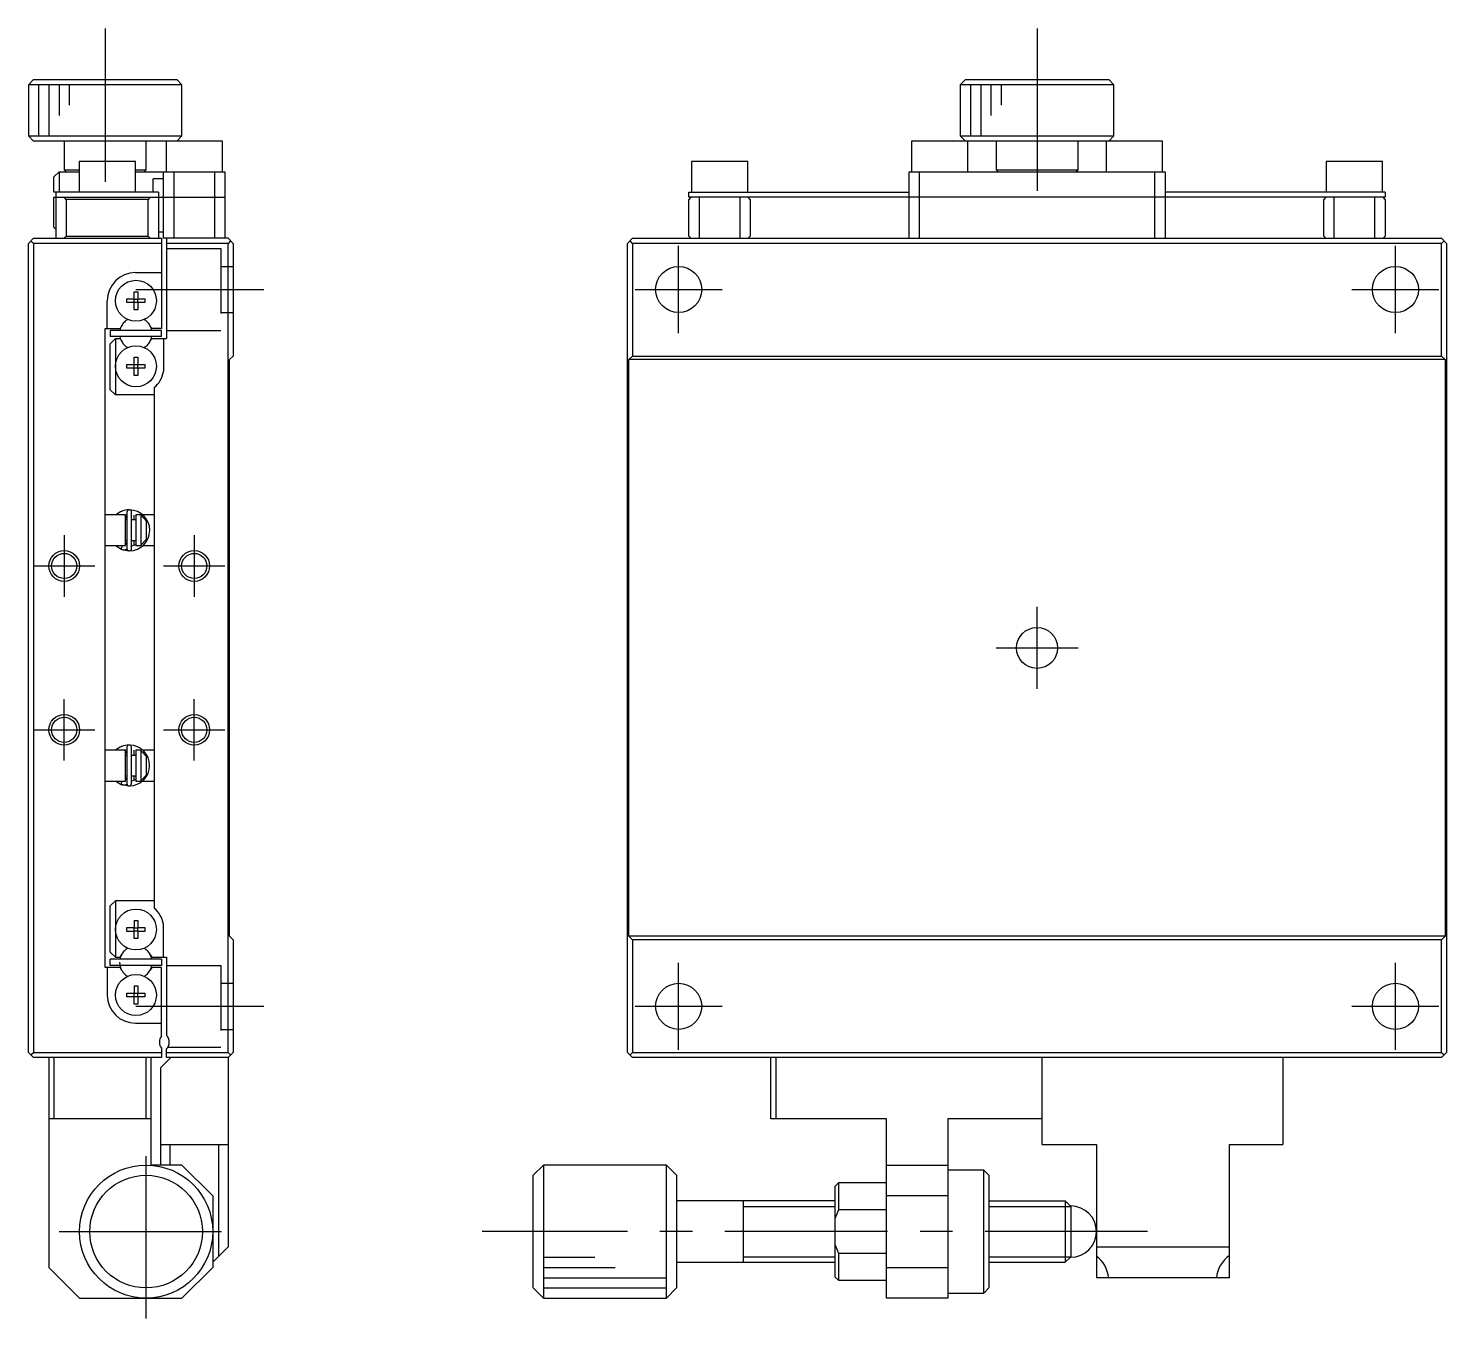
# Model space of a CAD drawing. Extents: x 0 to 307, y -8 to 224.
# Drawn here: x 168 to 306.5, y 56.5 to 182.5 of the extents above; entities that cross this region are included whole.
import ezdxf

# ---------------------------------------------------------------- set-up
doc = ezdxf.new("R2010")
doc.units = 0
doc.header["$LTSCALE"] = 0.5
doc.linetypes.add('CENTER', pattern=[50.8, 31.75, -6.35, 6.35, -6.35])
doc.linetypes.add('DASHED', pattern=[19.05, 12.7, -6.35])
for name, color, linetype in [('MSM_CENTER', 1, 'CENTER'), ('MSM_CONTINUOUS', 7, 'CONTINUOUS'), ('MSM_DASHED', 4, 'DASHED'), ('MSM_NARROW', 5, 'CONTINUOUS')]:
    doc.layers.add(name, color=color, linetype=linetype)

msp = doc.modelspace()

# ---------------------------------------------------------------- linework, layer by layer
at = {"layer": 'MSM_CENTER'}
for p, q in [((175.5, 182.5), (175.5, 167.5)), ((266.505071, 182.5), (266.505071, 166.5)), ((231.505071, 152.75), (231.505071, 161.25)), ((301.505071, 152.75), (301.505071, 161.25)), ((178.5, 157), (191, 157)), ((227.255071, 157), (235.755071, 157)), ((297.255071, 157), (305.755071, 157)), ((171.5, 133.000001), (171.5, 127)), ((184.2, 133.000001), (184.2, 127)), ((168.499999, 130), (174.500001, 130)), ((181.199999, 130), (187.200001, 130)), ((266.505071, 118), (266.505071, 126)), ((262.505071, 122), (270.505071, 122)), ((171.499998, 111.000001), (171.5, 117.000002)), ((184.199998, 111.000001), (184.2, 117.000002)), ((168.499998, 114.000002), (174.5, 114.000001)), ((181.199998, 114.000002), (187.2, 114.000001)), ((231.505071, 82.75), (231.505071, 91.25)), ((301.505071, 82.75), (301.505071, 91.25)), ((178.5, 87), (191, 87)), ((227.255071, 87), (235.755071, 87)), ((297.255071, 87), (305.755071, 87)), ((179.5, 56.5), (179.5, 73.5)), ((171, 65), (188, 65)), ((277.305071, 65), (212.305071, 65))]:
    msp.add_line(p, q, dxfattribs=at)
at = {"layer": 'MSM_CONTINUOUS'}
for p, q in [((168.5, 177.5), (168, 177)), ((168.5, 177.5), (182.5, 177.5)), ((183, 177), (182.5, 177.5)), ((259.505071, 177.5), (259.005071, 177)), ((259.505071, 177.5), (273.505071, 177.5)), ((274.005071, 177), (273.505071, 177.5)), ((183, 177), (168, 177)), ((168, 177), (168, 172)), ((183, 172), (183, 177)), ((274.005071, 177), (259.005071, 177)), ((259.005071, 177), (259.005071, 172)), ((274.005071, 172), (274.005071, 177)), ((168, 172), (183, 172)), ((168, 172), (168.5, 171.5)), ((182.5, 171.5), (183, 172)), ((259.005071, 172), (274.005071, 172)), ((259.005071, 172), (259.505071, 171.5)), ((273.505071, 171.5), (274.005071, 172)), ((186.95, 171.5), (168.5, 171.5)), ((171.5, 171.5), (171.5, 168.7)), ((179.5, 168.7), (179.5, 171.5)), ((181.45, 171.5), (181.45, 168.5)), ((186.95, 168.5), (186.95, 171.5)), ((278.755071, 171.5), (254.255071, 171.5)), ((254.255071, 171.5), (254.255071, 168.5)), ((259.755071, 168.5), (259.755071, 171.5)), ((262.505071, 171.5), (262.505071, 168.7)), ((270.505071, 168.7), (270.505071, 171.5)), ((273.255071, 171.5), (273.255071, 168.5)), ((278.755071, 168.5), (278.755071, 171.5)), ((178.45, 169.5), (172.95, 169.5)), ((172.95, 169.5), (172.95, 166.5)), ((178.45, 166.5), (178.45, 169.5)), ((238.255071, 169.5), (232.755071, 169.5)), ((232.755071, 169.5), (232.755071, 166.5)), ((238.255071, 166.5), (238.255071, 169.5)), ((300.255071, 169.5), (294.755071, 169.5)), ((294.755071, 169.5), (294.755071, 166.5)), ((300.255071, 166.5), (300.255071, 169.5)), ((171, 168.5), (170.5, 168)), ((170.5, 166.5), (170.5, 168)), ((171, 168.5), (171, 166.5)), ((171, 168.5), (172.95, 168.5)), ((171.5, 168.7), (172.95, 168.7)), ((171.5, 168.7), (171.7, 168.5)), ((178.45, 168.7), (179.5, 168.7)), ((178.45, 168.5), (187.2, 168.5)), ((179.3, 168.5), (179.5, 168.7)), ((180.2, 166.5), (180.2, 167.8)), ((181.2, 167.8), (180.2, 167.8)), ((181.2, 162), (181.2, 168.5)), ((182.2, 168.5), (182.2, 162)), ((186.2, 162), (186.2, 168.5)), ((187.2, 168.5), (187.2, 162)), ((254.005071, 168.5), (279.005071, 168.5)), ((254.005071, 162), (254.005071, 168.5)), ((255.005071, 168.5), (255.005071, 162)), ((262.505071, 168.7), (270.505071, 168.7)), ((262.505071, 168.7), (262.705071, 168.5)), ((270.305071, 168.5), (270.505071, 168.7)), ((278.005071, 162), (278.005071, 168.5)), ((279.005071, 168.5), (279.005071, 162)), ((180.7, 166.5), (170.5, 166.5)), ((170.7, 162), (170.7, 166.5)), ((180.7, 166.5), (180.7, 162)), ((232.505071, 166), (232.505071, 166.5)), ((232.505071, 166.5), (254.005071, 166.5)), ((300.505071, 166.5), (279.005071, 166.5)), ((300.505071, 166.5), (300.505071, 166)), ((170.5, 163.1), (170.5, 166)), ((170.5, 166), (187.2, 166)), ((171.7, 165.8), (171.5, 166)), ((179.7, 165.8), (171.7, 165.8)), ((171.7, 165.8), (171.7, 162.2)), ((179.9, 166), (179.7, 165.8)), ((179.7, 162.2), (179.7, 165.8)), ((232.705071, 166), (232.505071, 165.8)), ((300.505071, 166), (232.505071, 166)), ((232.505071, 162.2), (232.505071, 165.8)), ((233.505071, 166), (233.505071, 162)), ((237.505071, 162), (237.505071, 166)), ((238.505071, 165.8), (238.305071, 166)), ((238.505071, 165.8), (238.505071, 162.2)), ((294.705071, 166), (294.505071, 165.8)), ((294.505071, 162.2), (294.505071, 165.8)), ((295.505071, 166), (295.505071, 162)), ((299.505071, 162), (299.505071, 166)), ((300.505071, 165.8), (300.305071, 166)), ((300.505071, 165.8), (300.505071, 162.2)), ((170.5, 163.1), (170.7, 162.9)), ((171.5, 162), (171.7, 162.2)), ((171.7, 162.2), (179.7, 162.2)), ((179.7, 162.2), (179.9, 162)), ((181.2, 162.6), (180.7, 162.6)), ((232.505071, 162.2), (232.705071, 162)), ((238.305071, 162), (238.505071, 162.2)), ((294.505071, 162.2), (294.705071, 162)), ((300.305071, 162), (300.505071, 162.2)), ((168, 161.5), (168.5, 162)), ((168, 82.5), (168, 161.5)), ((168.5, 161.5), (168.25, 161.75)), ((168.5, 162), (181, 162)), ((181, 161.5), (168.5, 161.5)), ((168.5, 161.5), (168.5, 82.5)), ((181, 162), (181, 153.2)), ((187.5, 162), (181.2, 162)), ((181.5, 162), (181.5, 152.2)), ((187.5, 161.5), (181.5, 161.5)), ((188, 161.5), (187.5, 162)), ((187.75, 161.75), (187.5, 161.5)), ((187.5, 82.5), (187.5, 161.5)), ((188, 161.5), (188, 150.5)), ((227.005071, 162), (226.505071, 161.5)), ((226.505071, 82.5), (226.505071, 161.5)), ((227.005071, 161.5), (226.755071, 161.75)), ((227.005071, 162), (306.005071, 162)), ((306.005071, 161.5), (227.005071, 161.5)), ((227.005071, 161.5), (227.005071, 150.5)), ((306.005071, 162), (306.505071, 161.5)), ((306.255071, 161.75), (306.005071, 161.5)), ((306.005071, 150.5), (306.005071, 161.5)), ((306.505071, 161.5), (306.505071, 82.5)), ((178.45, 158.65), (181, 158.65)), ((178.32, 156.786361), (178.68, 156.786361)), ((178.32, 156.08), (178.32, 156.786361)), ((178.68, 156.786361), (178.68, 156.08)), ((175.7, 153.2), (175.7, 155.9)), ((177.613639, 155.72), (177.613639, 156.08)), ((177.613639, 156.08), (178.32, 156.08)), ((178.32, 155.72), (177.613639, 155.72)), ((178.330372, 156.069628), (178.32, 156.08)), ((178.330372, 155.730372), (178.32, 155.72)), ((178.32, 155.013639), (178.32, 155.72)), ((178.330372, 156.069628), (178.669628, 156.069628)), ((178.330372, 155.730372), (178.330372, 156.069628)), ((178.669628, 155.730372), (178.330372, 155.730372)), ((178.669628, 156.069628), (178.68, 156.08)), ((178.669628, 156.069628), (178.669628, 155.730372)), ((178.669628, 155.730372), (178.68, 155.72)), ((178.68, 156.08), (179.386361, 156.08)), ((178.68, 155.72), (178.68, 155.013639)), ((179.386361, 155.72), (178.68, 155.72)), ((179.386361, 156.08), (179.386361, 155.72)), ((178.68, 155.013639), (178.32, 155.013639)), ((175.5, 153.2), (176.955588, 153.2)), ((175.5, 90.8), (175.5, 153.2)), ((181, 153), (176, 153)), ((176, 153), (176, 152.4)), ((181, 152.4), (176, 152.4)), ((177.125185, 153.49375), (176.955588, 153.2)), ((180.044412, 153.2), (179.874815, 153.49375)), ((181, 153.2), (180.044412, 153.2)), ((181, 152.4), (181, 153)), ((176, 151.7), (176.5, 152.2)), ((176, 147.2), (176, 151.7)), ((176.5, 152.2), (176.5, 146.7)), ((176.5, 152.2), (176.955588, 152.2)), ((176.955588, 152.2), (177.125185, 151.90625)), ((179.874815, 151.90625), (180.044412, 152.2)), ((180.044412, 152.2), (181.5, 152.2)), ((181.2, 152.2), (181.2, 148.977985)), ((177.613639, 149.32), (177.613639, 149.68)), ((177.613639, 149.68), (178.32, 149.68)), ((178.32, 150.386361), (178.68, 150.386361)), ((178.32, 149.68), (178.32, 150.386361)), ((178.330372, 149.669628), (178.32, 149.68)), ((178.330372, 149.669628), (178.669628, 149.669628)), ((178.330372, 149.330372), (178.330372, 149.669628)), ((178.669628, 149.669628), (178.68, 149.68)), ((178.669628, 149.669628), (178.669628, 149.330372)), ((178.68, 150.386361), (178.68, 149.68)), ((178.68, 149.68), (179.386361, 149.68)), ((179.386361, 149.68), (179.386361, 149.32)), ((187.65, 150.15), (188, 150.5)), ((187.65, 93.85), (187.65, 150.15)), ((226.655071, 150.15), (227.005071, 150.5)), ((306.355071, 150.15), (226.655071, 150.15)), ((226.655071, 93.85), (226.655071, 150.15)), ((227.005071, 150.5), (306.005071, 150.5)), ((306.005071, 150.5), (306.355071, 150.15)), ((306.355071, 150.15), (306.355071, 93.85)), ((178.32, 149.32), (177.613639, 149.32)), ((178.330372, 149.330372), (178.32, 149.32)), ((178.32, 148.613639), (178.32, 149.32)), ((178.68, 148.613639), (178.32, 148.613639)), ((178.669628, 149.330372), (178.330372, 149.330372)), ((178.669628, 149.330372), (178.68, 149.32)), ((178.68, 149.32), (178.68, 148.613639)), ((179.386361, 149.32), (178.68, 149.32)), ((176.5, 146.7), (176, 147.2)), ((180.3, 147.420938), (180.3, 96.579062)), ((180.3, 146.7), (176.5, 146.7)), ((177.5, 135), (175.5, 135)), ((177.083013, 135.324719), (177.052757, 135.311763)), ((177.129746, 135.343476), (177.082757, 135.325736)), ((177.082757, 135.325736), (177.084188, 135.326033)), ((177.08634, 135.325673), (177.084188, 135.326033)), ((177.084188, 135.326033), (177.084506, 135.325257)), ((177.131876, 135.344192), (177.129746, 135.343476)), ((177.132808, 135.344503), (177.131876, 135.344192)), ((177.134293, 135.344996), (177.132808, 135.344503)), ((177.135234, 135.345306), (177.134293, 135.344996)), ((177.136868, 135.345841), (177.135234, 135.345306)), ((177.138065, 135.346231), (177.136868, 135.345841)), ((177.140381, 135.346978), (177.138065, 135.346231)), ((177.141535, 135.347347), (177.140381, 135.346978)), ((177.499986, 134.990463), (177.629476, 135.015247)), ((177.5, 132), (177.5, 135)), ((177.629494, 134.5), (177.5, 134.5)), ((177.500041, 134.890777), (177.629494, 134.656077)), ((177.629494, 135.255629), (177.629494, 131.705629)), ((178.079494, 131.705629), (178.079494, 135.255629)), ((178.5, 134.5), (178.079494, 134.5)), ((178.3, 134.965897), (178.3, 134.5)), ((178.5, 135), (178.5, 132)), ((179, 135), (178.5, 135)), ((179, 132), (179, 135)), ((179, 134.945683), (179.5, 134.416515)), ((179.152642, 135), (179.15254, 135)), ((180.3, 135), (179.15339, 135)), ((179.5, 134.416515), (179.5, 132.583485)), ((175.5, 132), (177.5, 132)), ((176.512023, 131.999848), (177.083229, 131.636449)), ((177.0409, 131.65473), (177.825854, 131.482096)), ((177.07409, 131.640298), (177.202908, 132.000029)), ((177.078772, 131.647811), (177.079102, 131.654696)), ((177.07912, 131.642386), (177.078772, 131.647811)), ((177.079102, 131.654696), (177.080109, 131.662991)), ((177.080145, 131.638463), (177.07912, 131.642386)), ((177.080109, 131.662991), (177.081785, 131.672633)), ((177.081839, 131.63607), (177.080145, 131.638463)), ((177.081785, 131.672633), (177.084117, 131.683549)), ((177.084188, 131.635226), (177.081839, 131.63607)), ((177.082757, 131.635522), (177.114344, 131.623185)), ((177.084117, 131.683549), (177.087088, 131.695659)), ((177.087088, 131.695659), (177.090676, 131.708872)), ((177.090676, 131.708872), (177.094853, 131.723089)), ((177.094853, 131.723089), (177.09959, 131.738204)), ((177.09959, 131.738204), (177.104849, 131.754103)), ((177.104849, 131.754103), (177.110592, 131.770668)), ((177.110592, 131.770668), (177.116777, 131.787774)), ((177.114344, 131.623185), (177.148275, 131.611799)), ((177.116777, 131.787774), (177.123356, 131.805295)), ((177.123356, 131.805295), (177.13028, 131.823098)), ((177.13028, 131.823098), (177.137498, 131.841051)), ((177.137498, 131.841051), (177.144956, 131.85902)), ((177.144956, 131.85902), (177.152597, 131.876869)), ((177.148275, 131.611799), (177.182724, 131.602124)), ((177.152597, 131.876869), (177.160366, 131.894466)), ((177.160366, 131.894466), (177.168203, 131.911679)), ((177.168203, 131.911679), (177.17605, 131.928379)), ((177.17605, 131.928379), (177.183849, 131.944441)), ((177.182724, 131.602124), (177.217603, 131.594184)), ((177.183849, 131.944441), (177.19154, 131.959745)), ((177.19154, 131.959745), (177.199067, 131.974177)), ((177.199067, 131.974177), (177.206373, 131.987629)), ((177.206373, 131.987629), (177.213404, 132)), ((177.217603, 131.594184), (177.252828, 131.587996)), ((177.252828, 131.587996), (177.288311, 131.583577)), ((177.288311, 131.583577), (177.323966, 131.580935)), ((177.323966, 131.580935), (177.359705, 131.580078)), ((177.359705, 131.580078), (177.395442, 131.581006)), ((177.395442, 131.581006), (177.43109, 131.583719)), ((177.43109, 131.583719), (177.46656, 131.588208)), ((177.46656, 131.588208), (177.501767, 131.594463)), ((177.5, 132.5), (177.629494, 132.5)), ((177.629494, 132.305181), (177.500031, 132.070475)), ((177.501767, 131.594463), (177.536624, 131.602469)), ((177.536624, 131.602469), (177.571046, 131.612206)), ((177.571046, 131.612206), (177.604949, 131.623652)), ((177.604949, 131.623652), (177.63825, 131.636779)), ((177.63825, 131.636779), (177.640081, 131.637557)), ((178.079494, 132.5), (178.5, 132.5)), ((178.50005, 132.070647), (178.079546, 131.946024)), ((178.3, 132.5), (178.3, 132)), ((178.3, 132), (178.314106, 132)), ((178.314128, 132), (178.314272, 132)), ((178.31435, 132), (178.314497, 132)), ((178.5, 132), (179, 132)), ((179.5, 132.583485), (179, 132.054317)), ((179.19646, 132), (179.196563, 132)), ((179.197432, 132), (180.3, 132)), ((177.073784, 112.362403), (177.043529, 112.349447)), ((177.120518, 112.381159), (177.073528, 112.36342)), ((177.073528, 112.36342), (177.074959, 112.363716)), ((177.077112, 112.363357), (177.074959, 112.363716)), ((177.074959, 112.363716), (177.075278, 112.362941)), ((177.122648, 112.381875), (177.120518, 112.381159)), ((177.123579, 112.382186), (177.122648, 112.381875)), ((177.125065, 112.382679), (177.123579, 112.382186)), ((177.126005, 112.382989), (177.125065, 112.382679)), ((177.127639, 112.383525), (177.126005, 112.382989)), ((177.128837, 112.383914), (177.127639, 112.383525)), ((177.131153, 112.384661), (177.128837, 112.383914)), ((177.132306, 112.38503), (177.131153, 112.384661)), ((177.620266, 112.293313), (177.620266, 108.743313)), ((178.070266, 108.743313), (178.070266, 112.293313)), ((177.5, 112), (175.5, 112)), ((177.388766, 112.000374), (177.495572, 112.029275)), ((177.495572, 112.029275), (177.620248, 112.052931)), ((177.5, 109), (177.5, 112)), ((177.620266, 111.5), (177.5, 111.5)), ((177.500045, 111.922453), (177.620266, 111.693761)), ((178.5, 111.5), (178.070266, 111.5)), ((178.3, 112), (178.3, 111.5)), ((178.5, 112), (178.5, 109)), ((179, 112), (178.5, 112)), ((179, 109), (179, 112)), ((179, 111.945683), (179.5, 111.416515)), ((179.186763, 112), (179.186619, 112)), ((180.3, 112), (179.186982, 112)), ((179.5, 111.416515), (179.5, 109.583485)), ((177.5, 109.5), (177.620266, 109.5)), ((178.070266, 109.5), (178.5, 109.5)), ((178.3, 109.5), (178.3, 109.035453)), ((179.5, 109.583485), (179, 109.054317)), ((175.5, 109), (177.5, 109)), ((176.545646, 108.999831), (177.074, 108.674132)), ((177.031672, 108.692413), (177.065222, 108.677833)), ((177.064862, 108.677981), (177.173223, 109.000012)), ((177.065222, 108.677833), (177.816625, 108.51978)), ((177.069602, 108.683126), (177.069622, 108.688725)), ((177.070131, 108.678722), (177.069602, 108.683126)), ((177.069622, 108.688725), (177.07019, 108.695486)), ((177.071205, 108.675539), (177.070131, 108.678722)), ((177.07019, 108.695486), (177.071303, 108.703367)), ((177.072818, 108.673598), (177.071205, 108.675539)), ((177.071303, 108.703367), (177.072954, 108.712321)), ((177.074959, 108.672909), (177.072818, 108.673598)), ((177.072954, 108.712321), (177.075134, 108.722293)), ((177.073528, 108.673205), (177.105115, 108.660868)), ((177.075134, 108.722293), (177.077828, 108.733224)), ((177.077828, 108.733224), (177.081022, 108.745046)), ((177.081022, 108.745046), (177.084694, 108.75769)), ((177.084694, 108.75769), (177.088824, 108.771078)), ((177.088824, 108.771078), (177.093386, 108.785129)), ((177.093386, 108.785129), (177.098353, 108.799759)), ((177.098353, 108.799759), (177.103695, 108.814879)), ((177.103695, 108.814879), (177.109378, 108.830397)), ((177.105115, 108.660868), (177.139047, 108.649483)), ((177.109378, 108.830397), (177.11537, 108.84622)), ((177.11537, 108.84622), (177.121634, 108.862252)), ((177.121634, 108.862252), (177.128131, 108.878396)), ((177.128131, 108.878396), (177.134823, 108.894554)), ((177.134823, 108.894554), (177.141669, 108.91063)), ((177.139047, 108.649483), (177.173496, 108.639808)), ((177.141669, 108.91063), (177.148628, 108.926524)), ((177.148628, 108.926524), (177.155658, 108.942143)), ((177.155658, 108.942143), (177.162715, 108.95739)), ((177.162715, 108.95739), (177.169759, 108.972175)), ((177.169759, 108.972175), (177.176745, 108.986407)), ((177.173496, 108.639808), (177.208375, 108.631867)), ((177.176745, 108.986407), (177.183632, 109)), ((177.208375, 108.631867), (177.243599, 108.62568)), ((177.243599, 108.62568), (177.279082, 108.62126)), ((177.279082, 108.62126), (177.314737, 108.618619)), ((177.314737, 108.618619), (177.350477, 108.617761)), ((177.350477, 108.617761), (177.386214, 108.61869)), ((177.386214, 108.61869), (177.421861, 108.621402)), ((177.421861, 108.621402), (177.457331, 108.625891)), ((177.457331, 108.625891), (177.492538, 108.632146)), ((177.492538, 108.632146), (177.527395, 108.640152)), ((177.620266, 109.342864), (177.500008, 109.114147)), ((177.527395, 108.640152), (177.561817, 108.64989)), ((177.561817, 108.64989), (177.595721, 108.661336)), ((177.595721, 108.661336), (177.629022, 108.674462)), ((177.629022, 108.674462), (177.630853, 108.67524)), ((178.500038, 109.112579), (178.070318, 108.983708)), ((178.5, 109), (179, 109)), ((179.145384, 109), (180.3, 109)), ((176, 96.8), (176.5, 97.3)), ((176.5, 97.3), (176.5, 91.8)), ((180.3, 97.3), (176.5, 97.3)), ((176, 92.3), (176, 96.8)), ((177.613639, 94.32), (177.613639, 94.68)), ((177.613639, 94.68), (178.32, 94.68)), ((178.32, 94.32), (177.613639, 94.32)), ((178.32, 95.386361), (178.68, 95.386361)), ((178.32, 95.386361), (178.32, 94.68)), ((178.330372, 94.669628), (178.32, 94.68)), ((178.330372, 94.330372), (178.32, 94.32)), ((178.32, 93.613639), (178.32, 94.32)), ((178.330372, 94.669628), (178.669628, 94.669628)), ((178.330372, 94.330372), (178.330372, 94.669628)), ((178.669628, 94.330372), (178.330372, 94.330372)), ((178.669628, 94.669628), (178.68, 94.68)), ((178.669628, 94.669628), (178.669628, 94.330372)), ((178.669628, 94.330372), (178.68, 94.32)), ((178.68, 95.386361), (178.68, 94.68)), ((178.68, 94.68), (179.386361, 94.68)), ((178.68, 94.32), (178.68, 93.613639)), ((179.386361, 94.32), (178.68, 94.32)), ((179.386361, 94.68), (179.386361, 94.32)), ((181.2, 91.8), (181.2, 95.022015)), ((178.68, 93.613639), (178.32, 93.613639)), ((188, 93.5), (187.65, 93.85)), ((188, 93.5), (188, 82.5)), ((227.005071, 93.5), (226.655071, 93.85)), ((306.355071, 93.85), (226.655071, 93.85)), ((306.005071, 93.5), (227.005071, 93.5)), ((227.005071, 93.5), (227.005071, 82.5)), ((306.355071, 93.85), (306.005071, 93.5)), ((306.005071, 82.5), (306.005071, 93.5)), ((176.5, 91.8), (176, 92.3)), ((181, 91.6), (176, 91.6)), ((176, 91), (176, 91.6)), ((176.5, 91.8), (176.955588, 91.8)), ((176.955588, 91.8), (177.125185, 92.09375)), ((179.874815, 92.09375), (180.044412, 91.8)), ((180.044412, 91.8), (181.5, 91.8)), ((181, 91.6), (181, 91)), ((181.5, 91.8), (181.5, 84.161438)), ((176.955588, 90.8), (175.5, 90.8)), ((175.7, 90.8), (175.7, 88.1)), ((181, 91), (176, 91)), ((177.125185, 90.50625), (176.955588, 90.8)), ((180.044412, 90.8), (179.874815, 90.50625)), ((181, 90.8), (180.044412, 90.8)), ((181, 84.1), (181, 90.8)), ((178.32, 88.986361), (178.68, 88.986361)), ((178.32, 88.986361), (178.32, 88.28)), ((178.68, 88.986361), (178.68, 88.28)), ((177.613639, 87.92), (177.613639, 88.28)), ((177.613639, 88.28), (178.32, 88.28)), ((178.32, 87.92), (177.613639, 87.92)), ((178.330372, 88.269628), (178.32, 88.28)), ((178.330372, 87.930372), (178.32, 87.92)), ((178.32, 87.213639), (178.32, 87.92)), ((178.330372, 88.269628), (178.669628, 88.269628)), ((178.330372, 87.930372), (178.330372, 88.269628)), ((178.669628, 87.930372), (178.330372, 87.930372)), ((178.669628, 88.269628), (178.68, 88.28)), ((178.669628, 88.269628), (178.669628, 87.930372)), ((178.669628, 87.930372), (178.68, 87.92)), ((178.68, 88.28), (179.386361, 88.28)), ((178.68, 87.92), (178.68, 87.213639)), ((179.386361, 87.92), (178.68, 87.92)), ((179.386361, 88.28), (179.386361, 87.92)), ((178.68, 87.213639), (178.32, 87.213639)), ((178.45, 85.35), (181, 85.35)), ((168, 82.5), (168.5, 82)), ((168.25, 82.25), (168.5, 82.5)), ((168.5, 82.5), (181, 82.5)), ((181, 82), (168.5, 82)), ((170, 82), (170, 61.5)), ((170.5, 82), (170.5, 76)), ((179.5, 76), (179.5, 82)), ((180, 71.5), (180, 82)), ((181.9, 82), (180.9, 81)), ((181, 82.9), (181, 82)), ((181.5, 82), (181.5, 82.838562)), ((181.5, 82.5), (187.5, 82.5)), ((187.5, 82), (181.5, 82)), ((187.5, 82.5), (187.75, 82.25)), ((187.5, 82), (188, 82.5)), ((187.5, 82), (187.5, 63.5)), ((226.505071, 82.5), (227.005071, 82)), ((226.755071, 82.25), (227.005071, 82.5)), ((227.005071, 82.5), (306.005071, 82.5)), ((306.005071, 82), (227.005071, 82)), ((240.505071, 76), (240.505071, 82)), ((241.005071, 82), (241.005071, 76)), ((267.005071, 73.5), (267.005071, 82)), ((290.505071, 82), (290.505071, 73.5)), ((306.505071, 82.5), (306.005071, 82)), ((306.005071, 82.5), (306.255071, 82.25)), ((180.9, 81), (180.9, 71.5)), ((180, 76), (170, 76)), ((251.805071, 76), (240.505071, 76)), ((251.805071, 58.5), (251.805071, 76)), ((257.805071, 76), (257.805071, 58.5)), ((267.005071, 76), (257.805071, 76)), ((180.9, 73.5), (187.5, 73.5)), ((181.8, 73.5), (181.8, 71.5)), ((186.6, 62.6), (186.6, 73.5)), ((267.005071, 73.5), (272.305071, 73.5)), ((272.305071, 73.5), (272.305071, 60.5)), ((285.305071, 73.5), (290.505071, 73.5)), ((285.305071, 60.5), (285.305071, 73.5)), ((183, 71.5), (180, 71.5)), ((186, 68.5), (183, 71.5)), ((218.305071, 71.5), (217.305071, 70.5)), ((218.305071, 71.5), (218.305071, 58.5)), ((230.305071, 71.5), (218.305071, 71.5)), ((230.305071, 58.5), (230.305071, 71.5)), ((231.305071, 70.5), (230.305071, 71.5)), ((251.805071, 71.5), (257.805071, 71.5)), ((261.305071, 71), (257.805071, 71)), ((261.305071, 59), (261.305071, 71)), ((261.805071, 70.5), (261.305071, 71)), ((217.305071, 59.5), (217.305071, 70.5)), ((231.305071, 70.5), (231.305071, 59.5)), ((247.105071, 69.75), (246.805071, 69.45)), ((246.805071, 60.55), (246.805071, 69.45)), ((247.105071, 69.75), (247.105071, 67.12132)), ((251.805071, 69.75), (247.105071, 69.75)), ((261.805071, 70.5), (261.805071, 59.5)), ((186, 68.5), (186, 61.5)), ((246.805051, 68), (231.305071, 68)), ((237.805071, 68.000005), (237.805071, 61.999995)), ((257.805071, 68.5), (251.805071, 68.5)), ((261.805071, 68), (269.263571, 68)), ((269.263571, 68), (269.263571, 62)), ((269.805071, 67.4585), (269.263571, 68)), ((247.105071, 67.12132), (246.805071, 66.319091)), ((251.805071, 67.12132), (247.105071, 67.12132)), ((269.805071, 67.4585), (269.805071, 62.5415)), ((186.6, 62.6), (186, 62)), ((186.6, 62.6), (187.5, 63.5)), ((246.805071, 63.680909), (247.105071, 62.87868)), ((247.105071, 62.87868), (247.105071, 60.25)), ((247.105071, 62.87868), (251.805071, 62.87868)), ((269.263571, 62), (269.805071, 62.5415)), ((272.305071, 63.5), (285.305071, 63.5)), ((170, 61.5), (173, 58.5)), ((183, 58.5), (186, 61.5)), ((231.305071, 62), (246.805051, 62)), ((251.805071, 61.5), (257.805071, 61.5)), ((261.805071, 62), (269.263571, 62)), ((246.805071, 60.55), (247.105071, 60.25)), ((247.105071, 60.25), (251.805071, 60.25)), ((285.305071, 60.5), (272.305071, 60.5)), ((173, 58.5), (183, 58.5)), ((217.305071, 59.5), (218.305071, 58.5)), ((218.305071, 58.5), (230.305071, 58.5)), ((230.305071, 58.5), (231.305071, 59.5)), ((257.805071, 58.5), (251.805071, 58.5)), ((257.805071, 59), (261.305071, 59)), ((261.305071, 59), (261.805071, 59.5))]:
    msp.add_line(p, q, dxfattribs=at)
for centre, radius in [((178.5, 155.9), 2), ((231.505071, 157), 2.25), ((301.505071, 157), 2.25), ((178.5, 149.5), 2), ((171.5, 130), 1.2295), ((184.2, 130), 1.2295), ((266.505071, 122), 2), ((171.499999, 114.000001), 1.2295), ((184.199999, 114.000001), 1.2295), ((178.5, 94.5), 2), ((178.5, 88.1), 2), ((231.505071, 87), 2.25), ((301.505071, 87), 2.25), ((179.5, 65), 6.5), ((179.5, 65), 5.5)]:
    msp.add_circle(centre, radius, dxfattribs=at)
for centre, radius, start, end in [((178.45, 155.9), 2.75, 90, 180), ((178.5, 152.7), 1.5875, 135, 150), ((178.615, 152.58519), 1.75, 121.886504, 135.004406), ((178.5, 152.699999), 1.5875, 120.433182, 134.999975), ((178.5, 152.699999), 1.5875, 45.000025, 59.566818), ((178.385, 152.58519), 1.75, 44.995594, 58.113496), ((178.5, 152.7), 1.5875, 30, 45), ((178.5, 152.699999), 1.5875, 150, 169.106943), ((178.5, 152.699999), 1.5875, 190.893044, 210), ((178.5, 152.699999), 1.5875, 10.89309, 30.000031), ((178.5, 152.699999), 1.5875, 330.000031, 349.106956), ((178.5, 152.7), 1.5875, 210, 225), ((178.5, 152.699999), 1.5875, 224.999975, 239.566737), ((178.615, 152.81481), 1.75, 224.995594, 238.113496), ((178.5, 152.699999), 1.5875, 300.433263, 315.000025), ((178.385, 152.81481), 1.75, 301.886504, 315.004406), ((178.5, 152.7), 1.5875, 315, 330), ((178.5, 149.5), 2.75, 310.885193, 349.057501), ((177.85609, 133.475979), 2.00346, 90.863794, 130.459737), ((177.854494, 135.255629), 0.225, 0, 180), ((177.854456, 133.480585), 1.998762, 270.738023, 89.187021), ((177.854494, 131.705629), 0.225, 180, 0), ((177.846694, 110.514546), 2.002574, 90.859394, 132.103214), ((177.845266, 112.293313), 0.225, 0, 180), ((177.845227, 110.518268), 1.998762, 270.738023, 89.187021), ((177.845266, 108.743313), 0.225, 180, 0), ((178.5, 94.5), 2.75, 10.942499, 49.114807), ((178.5, 91.300001), 1.5875, 150.000031, 169.10691), ((178.5, 91.3), 1.5875, 135, 150), ((178.5, 91.300001), 1.5875, 120.433263, 135.000025), ((178.615, 91.18519), 1.75, 121.886504, 135.004406), ((178.5, 91.300001), 1.5875, 44.999975, 59.566737), ((178.385, 91.18519), 1.75, 44.995594, 58.113496), ((178.5, 91.3), 1.5875, 30, 45), ((178.5, 91.300001), 1.5875, 10.893056, 29.999969), ((178.5, 91.300001), 1.5875, 180, 210.000031), ((178.5, 91.3), 1.5875, 210, 225), ((178.615, 91.41481), 1.75, 224.995594, 238.113496), ((178.5, 91.300001), 1.5875, 225.000025, 239.566818), ((178.5, 91.300001), 1.5875, 300.433182, 314.999975), ((178.385, 91.41481), 1.75, 301.886504, 315.004406), ((178.5, 91.3), 1.5875, 315, 330), ((178.5, 91.300001), 1.5875, 329.999969, 349.10691), ((178.45, 88.1), 2.75, 180, 270), ((181.8, 83.5), 1, 143.130102, 216.869898), ((180.75, 83.5), 1, 318.590378, 41.409622), ((269.805071, 65), 2.5, 270, 89.99996368), ((270.505071, 60.2), 3, 5.73917, 53.130102), ((287.005071, 60.2), 3, 124.518108, 174.26083)]:
    msp.add_arc(centre, radius, start, end, dxfattribs=at)
at = {"layer": 'MSM_DASHED'}
for p, q in [((181.5, 161), (186.8, 161)), ((186.8, 161), (186.8, 153)), ((186.8, 159.25), (188, 159.25)), ((186.8, 154.75), (188, 154.75)), ((181.5, 153), (186.8, 153)), ((181.5, 91), (186.8, 91)), ((186.8, 91), (186.8, 83)), ((186.8, 89.25), (188, 89.25)), ((186.8, 84.75), (188, 84.75)), ((181.616025, 83), (186.8, 83))]:
    msp.add_line(p, q, dxfattribs=at)
at = {"layer": 'MSM_NARROW'}
for p, q in [((169, 177), (169, 172)), ((170, 177), (170, 172)), ((171, 177), (171, 174)), ((172, 177), (172, 175)), ((260.005071, 177), (260.005071, 172)), ((261.005071, 177), (261.005071, 172)), ((262.005071, 177), (262.005071, 174)), ((263.005071, 177), (263.005071, 175)), ((237.805071, 67.4585), (246.805071, 67.4585)), ((261.805071, 67.4585), (269.805071, 67.4585)), ((218.305071, 62.5), (223.305071, 62.5)), ((237.805071, 62.5415), (246.805071, 62.5415)), ((261.805071, 62.5415), (269.805071, 62.5415)), ((218.305071, 61.5), (225.305071, 61.5)), ((218.305071, 60.5), (230.305071, 60.5)), ((218.305071, 59.5), (230.305071, 59.5))]:
    msp.add_line(p, q, dxfattribs=at)
for centre in [(171.5, 130), (184.2, 130), (171.499999, 114.000001), (184.199999, 114.000001)]:
    msp.add_circle(centre, 1.5, dxfattribs=at)

doc.saveas('drawing.dxf')
